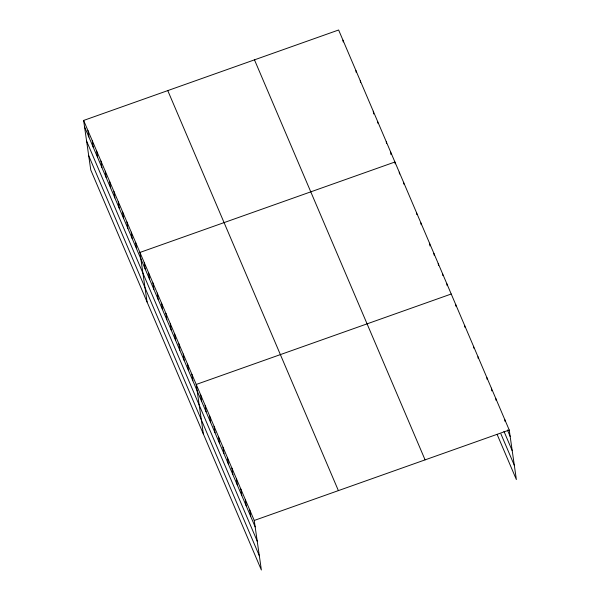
<?xml version="1.0" encoding="UTF-8"?>
<svg xmlns="http://www.w3.org/2000/svg" width="600" height="600" viewBox="0 0 600 600"><rect width="100%" height="100%" fill="white"/><g stroke="black" fill="none" stroke-linecap="round" stroke-linejoin="round"><path stroke-width="0.9" d="M83.625 120.442L254.235 520.463L261.375 570L90.765 169.98L83.625 120.442L338.625 30L509.235 430.02L516.375 479.558L497.153 434.49M451.222 294.015L196.23 384.457L203.37 433.995M254.235 520.463L509.235 430.02M507.412 429.982L510.158 436.425M503.97 431.34L512.205 450.66M500.933 433.935L514.32 465.322M254.475 59.843L425.085 459.862M167.775 90.6L338.385 490.612M84.547 126.847L255.157 526.868M86.602 141.083L257.212 541.102M88.718 155.745L259.327 555.765M504.772 419.558L505.035 421.388M495.847 398.632L496.11 400.463M491.385 388.17L491.783 390.915M486.923 377.707L487.185 379.538M477.998 356.782L478.26 358.612M473.535 346.32L473.798 348.15M464.61 325.395L464.873 327.225M455.685 304.478L455.955 306.308M446.895 283.86L447.158 285.69M442.567 273.705L442.83 275.535M438.232 263.55L438.495 265.38M433.905 253.395L434.168 255.225M429.57 243.24L429.967 245.985M420.908 222.93L421.178 224.76M416.58 212.775L416.842 214.605M403.59 182.317L403.853 184.148M399.255 172.163L399.518 173.993M395.19 163.837L394.928 162.007L139.928 252.45L147.067 301.987M390.592 151.852L390.99 154.597M386.265 141.697L386.528 143.528M377.603 121.387L377.865 123.218M373.267 111.233L373.665 113.977M360.278 80.775L360.54 82.605M355.95 70.62L356.212 72.45M342.952 40.155L343.222 41.985M249.772 510L250.695 516.405M245.31 499.537L246.233 505.942M240.847 489.075L241.77 495.48M236.385 478.612L237.315 485.018M231.93 468.15L232.853 474.555M227.468 457.688L228.39 464.092M223.005 447.225L223.928 453.63M218.542 436.763L219.465 443.168M214.08 426.3L215.002 432.705M209.618 415.838L210.54 422.243M205.155 405.375L206.077 411.78M200.692 394.92L201.615 401.317M191.903 374.303L192.825 380.707M187.567 364.147L188.49 370.553M183.24 353.993L184.163 360.397M178.905 343.837L179.828 350.243M174.578 333.683L175.5 340.087M170.243 323.528L171.165 329.933M165.915 313.373L166.837 319.778M161.58 303.218L162.502 309.623M157.252 293.062L158.175 299.468M152.925 282.915L153.847 289.312M148.59 272.76L149.512 279.165M144.262 262.605L145.185 269.01M135.6 242.295L136.523 248.7M131.265 232.14L132.188 238.545M126.938 221.985L127.86 228.39M122.602 211.83L123.525 218.235M118.275 201.675L119.198 208.08M113.948 191.52L114.87 197.925M109.613 181.365L110.535 187.77M105.285 171.218L106.208 177.615M100.95 161.062L101.873 167.468M96.623 150.907L97.545 157.312M92.287 140.752L93.21 147.157M87.96 130.597L88.883 137.002"/></g></svg>
